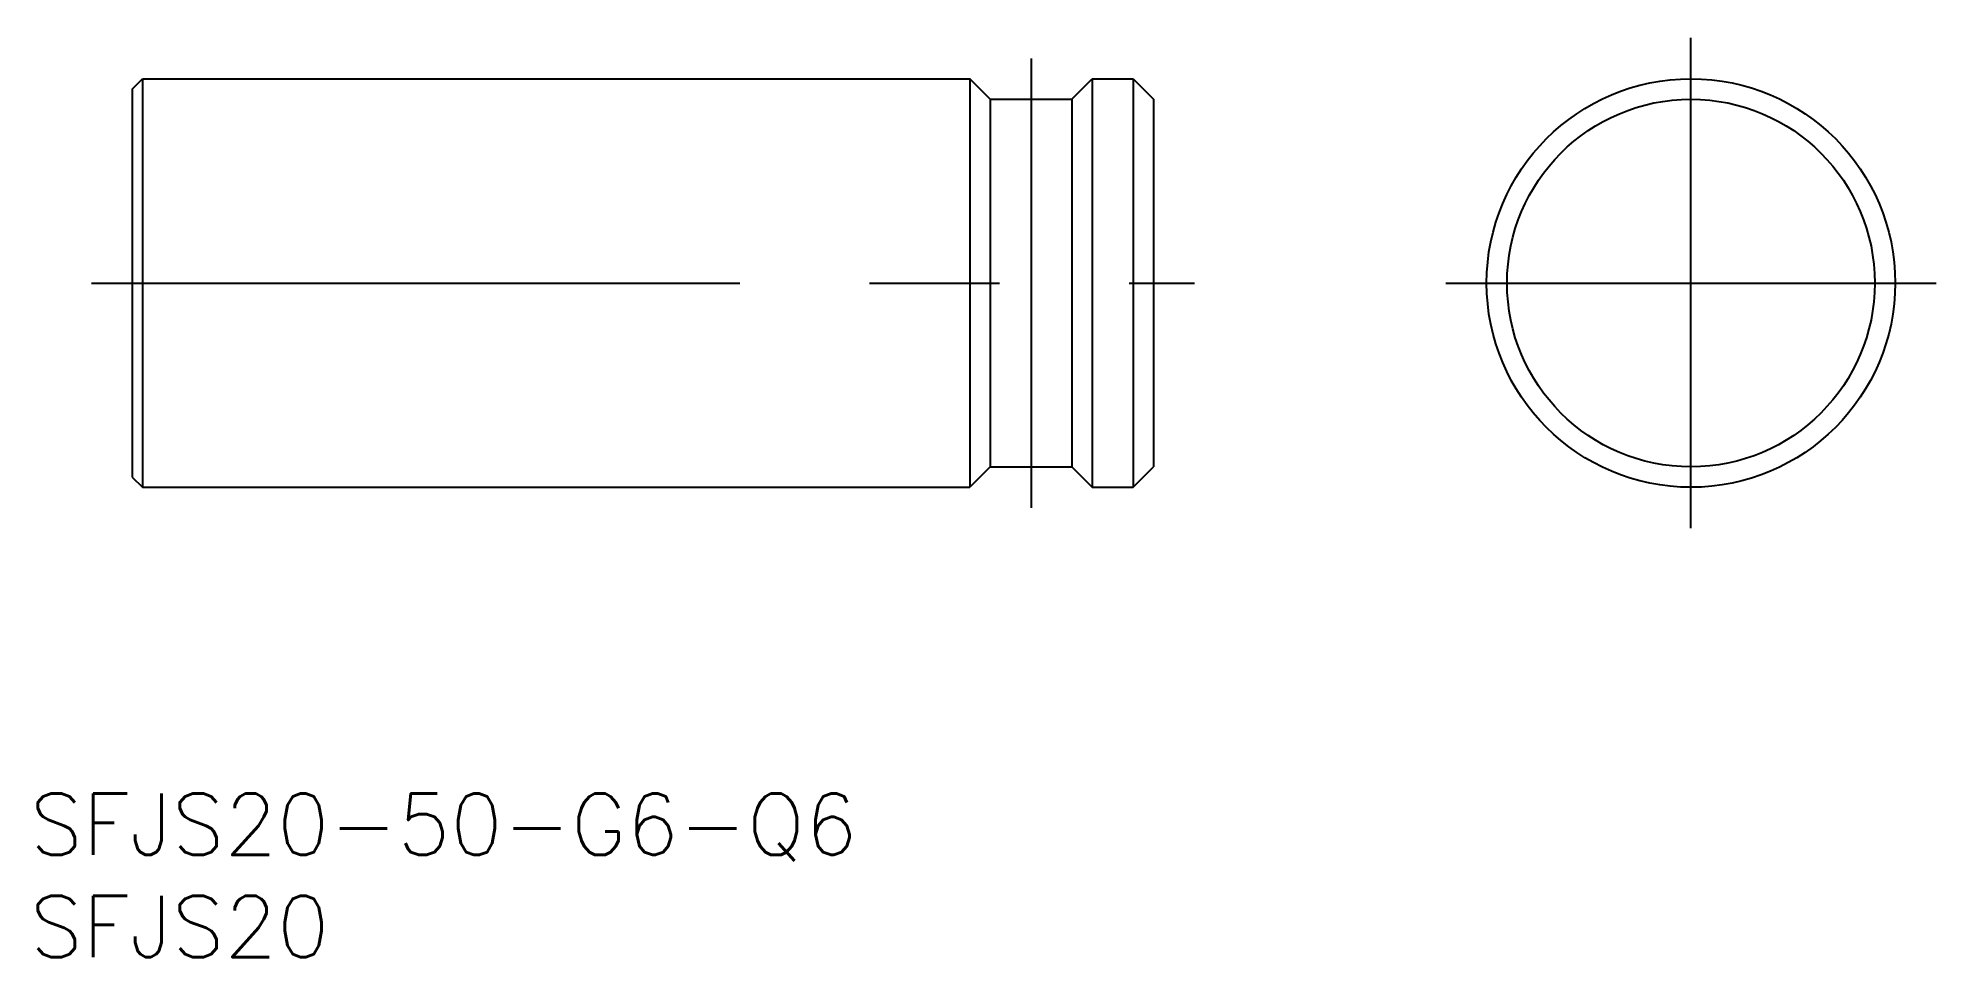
# Model space of a CAD drawing. Extents: x -80.9 to 12, y -33 to 12.
import ezdxf

# ---------------------------------------------------------------- set-up
doc = ezdxf.new("R2010")
doc.units = 0
doc.linetypes.add('CENTER', pattern=[50.8, 31.75, -6.35, 6.35, -6.35])
doc.layers.get('0').update_dxf_attribs({"linetype": 'CONTINUOUS'})
doc.layers.add('CENTER', color=1, linetype='CONTINUOUS')
doc.styles.get("Standard").update_dxf_attribs({"font": 'txt.shx', "height": 3, "bigfont": 'bigfont.shx'})

# ---------------------------------------------------------------- blocks, each defined once
blk = doc.blocks.new('*U2')
at = {"color": 7, "linetype": 'CONTINUOUS'}
blk.add_text('SFJS20', height=3, dxfattribs=at).set_placement((-81.302, -33))
blk = doc.blocks.new('*U3')
at = {"color": 7, "linetype": 'CONTINUOUS'}
blk.add_text('SFJS20-50-G6-Q6', height=3, dxfattribs=at).set_placement((-81.302, -28))

msp = doc.modelspace()

# ---------------------------------------------------------------- linework, layer by layer
at = {"color": 7, "linetype": 'CONTINUOUS'}
for p, q in [((-76.302, 9.5), (-75.802, 10)), ((-76.302, 9.5), (-76.302, -9.5)), ((-75.802, 10), (-75.802, -10)), ((-75.802, 10), (-35.302, 10)), ((-34.302, 9), (-35.302, 10)), ((-35.302, 10), (-35.302, -10)), ((-30.302, 9), (-29.302, 10)), ((-29.302, 10), (-27.302, 10)), ((-29.302, 10), (-29.302, -10)), ((-27.302, 10), (-27.302, -10)), ((-27.302, 10), (-26.302, 9)), ((-34.302, 9), (-34.302, -9)), ((-34.302, 9), (-30.302, 9)), ((-30.302, 9), (-30.302, -9)), ((-26.302, 9), (-26.302, -9)), ((-34.302, -9), (-35.302, -10)), ((-34.302, -9), (-30.302, -9)), ((-30.302, -9), (-29.302, -10)), ((-27.302, -10), (-26.302, -9)), ((-76.302, -9.5), (-75.802, -10)), ((-75.802, -10), (-35.302, -10)), ((-29.302, -10), (-27.302, -10))]:
    msp.add_line(p, q, dxfattribs=at)
for radius in [10, 9]:
    msp.add_circle((0, 0), radius, dxfattribs=at)
at = {"layer": 'CENTER', "color": 1, "linetype": 'CENTER'}
for p, q in [((0, -12), (0, 12)), ((-32.302, 11), (-32.302, -11)), ((-78.302, 0), (-24.302, 0)), ((-12, 0), (12, 0))]:
    msp.add_line(p, q, dxfattribs=at)

# ---------------------------------------------------------------- block references
at = {"color": 7, "linetype": 'CONTINUOUS'}
for name in ['*U3', '*U2']:
    msp.add_blockref(name, (0, 0), dxfattribs=at)

doc.saveas('drawing.dxf')
